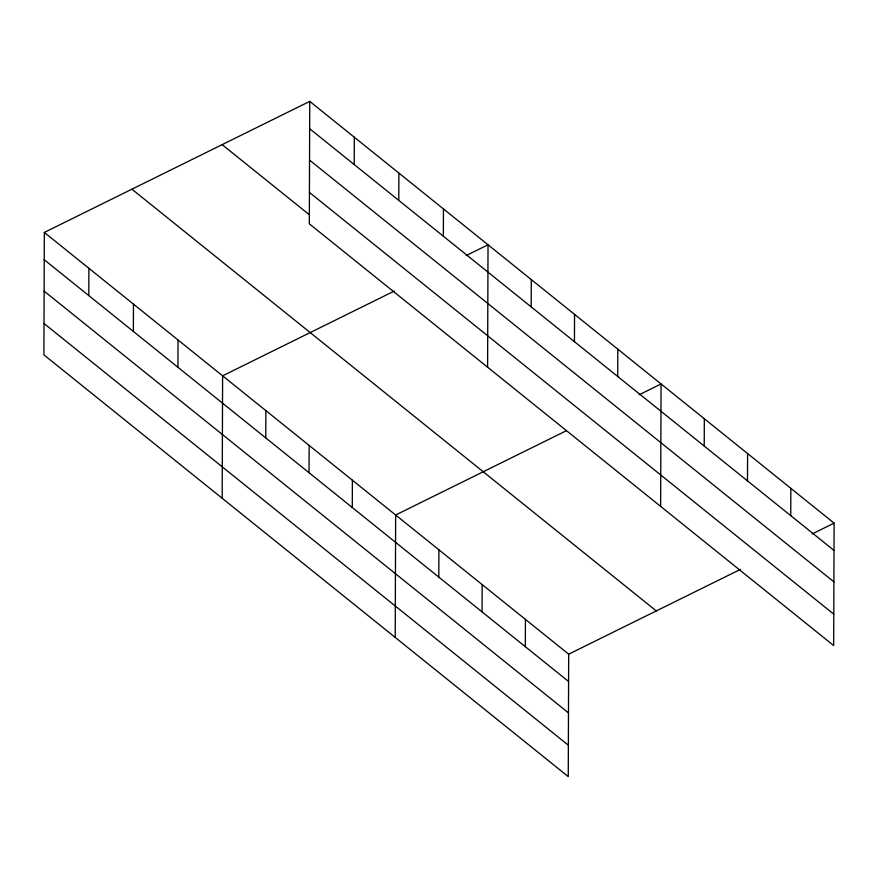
<?xml version="1.0" encoding="UTF-8"?>
<svg xmlns="http://www.w3.org/2000/svg" width="878" height="878" viewBox="0 0 878 878"><rect width="100%" height="100%" fill="white"/><g stroke="black" fill="none" stroke-linecap="round" stroke-linejoin="round"><path stroke-width="1.32" d="M44.328 232.44L43.9 354.866L568.253 776.613L568.681 654.176L44.328 232.44L309.747 101.387L834.1 523.134L833.672 645.56L309.319 223.824L309.747 101.387M88.799 295.59L88.897 268.284M133.368 331.445L133.467 304.128M177.938 367.289L178.036 339.984M222.178 498.254L222.606 375.828L394.343 291.035M265.771 437.935L265.869 410.619M309.034 472.726L309.133 445.42M352.287 507.517L352.385 480.211M354.218 164.548L354.317 137.242M395.221 637.439L395.649 515.002L566.156 430.813M398.788 200.393L398.886 173.087M438.813 577.109L438.901 549.793M443.357 236.248L443.456 208.931M482.066 611.9L482.165 584.594M487.597 367.213L488.025 244.786L466.13 255.597M525.329 646.691L525.428 619.385M531.19 306.883L531.289 279.577M574.453 341.685L574.541 314.368M617.706 376.475L617.805 349.17M660.64 506.386L661.057 383.96L639.162 394.771M704.222 446.068L704.321 418.751M747.485 480.859L747.584 453.542M790.749 515.649L790.837 488.344M568.681 654.176L740.417 569.394M812.205 533.945L834.1 523.134M309.649 128.704L834.001 550.44M309.539 160.092L833.891 581.84M309.429 192.436L833.782 614.172M222.156 144.64L309.177 214.627M131.919 189.187L656.272 610.934M44.229 259.745L568.593 681.493M44.12 291.134L568.483 712.881M44.01 323.477L568.362 745.224"/></g></svg>
